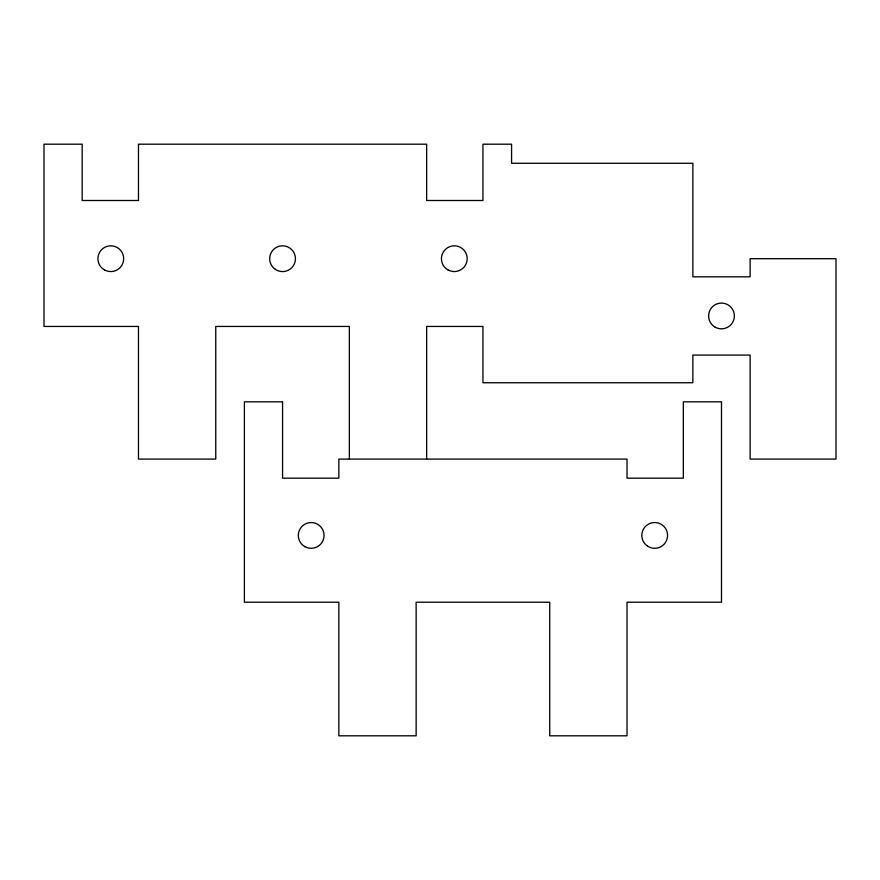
<?xml version="1.0" encoding="UTF-8"?>
<svg xmlns="http://www.w3.org/2000/svg" width="880" height="880" viewBox="0 0 880 880"><rect width="100%" height="100%" fill="white"/><g stroke="black" fill="none" stroke-linecap="round" stroke-linejoin="round"><path stroke-width="1.32" d="M426.646 459.085L426.646 326.447L482.944 326.447L482.944 382.745L692.868 382.745L692.868 355.08L750.123 355.08L750.123 459.085L836 459.085L836 258.698L750.123 258.698L750.123 276.826L692.868 276.826L692.868 163.273L511.566 163.273L511.566 144.188L482.944 144.188L482.944 200.497L426.646 200.497L426.646 144.188L138.468 144.188L138.468 200.497L82.17 200.497L82.17 144.188L44 144.188L44 326.447L138.468 326.447L138.468 459.085L215.754 459.085L215.754 326.447L349.349 326.447L349.349 459.085M282.557 401.83L244.387 401.83L244.387 602.217L338.855 602.217L338.855 735.812L416.141 735.812L416.141 602.217L549.736 602.217L549.736 735.812L627.022 735.812L627.022 602.217L721.49 602.217L721.49 401.83L683.32 401.83L683.32 478.17L627.022 478.17L627.022 459.085L338.855 459.085L338.855 478.17L282.557 478.17L282.557 401.83M275.33 269.368A12.881 12.881 0 0 0 295.405 259.622A12.881 12.881 0 0 0 276.925 247.115A12.881 12.881 0 0 0 275.33 269.368M715.055 327.107A12.881 12.881 0 0 0 734.371 315.953A12.881 12.881 0 0 0 715.055 304.799A12.881 12.881 0 0 0 715.055 327.107M447.876 269.852A12.881 12.881 0 0 0 467.192 258.698A12.881 12.881 0 0 0 447.876 247.544A12.881 12.881 0 0 0 447.876 269.852M104.357 269.852A12.881 12.881 0 0 0 123.673 258.698A12.881 12.881 0 0 0 104.357 247.544A12.881 12.881 0 0 0 104.357 269.852M647.482 546.095A12.881 12.881 0 0 0 667.546 536.338A12.881 12.881 0 0 0 649.066 523.831A12.881 12.881 0 0 0 647.482 546.095M304.744 546.579A12.881 12.881 0 0 0 324.06 535.425A12.881 12.881 0 0 0 304.744 524.271A12.881 12.881 0 0 0 304.744 546.579"/></g></svg>
